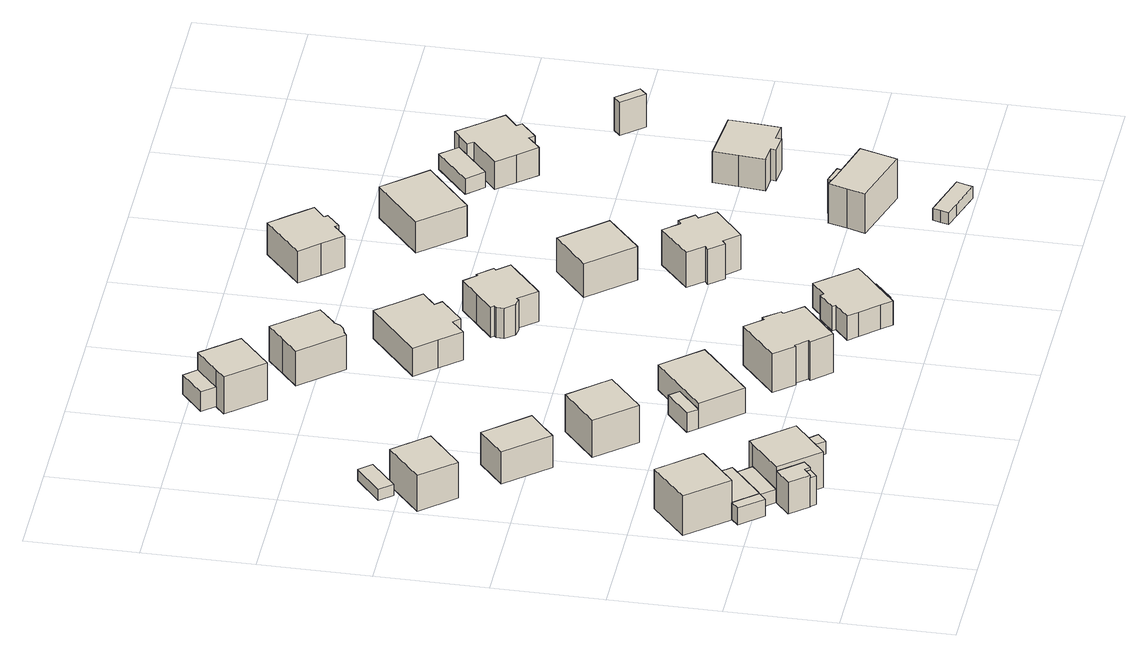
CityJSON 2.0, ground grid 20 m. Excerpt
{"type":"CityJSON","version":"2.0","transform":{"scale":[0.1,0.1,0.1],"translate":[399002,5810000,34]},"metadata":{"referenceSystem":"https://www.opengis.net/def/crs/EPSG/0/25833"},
"CityObjects":{
"building1":{"type":"Building","attributes":{"Gemeindeschluessel":"11000009","BezugspunktDach":"2200","function":"51009_1610","measuredHeight":3.43,"storeysAboveGround":0},"address":[{"country":"Germany","locality":"Berlin"}],"geometry":[{"type":"Solid","lod":"1","boundaries":[[[[0,1,2,3]],[[4,5,6,7]],[[4,7,3,2]],[[5,4,2,1]],[[6,5,1,0]],[[7,6,0,3]]]]}]},
"building2":{"type":"Building","attributes":{"Gemeindeschluessel":"11000009","BezugspunktDach":"2200","function":"31001_1010","measuredHeight":8.85,"storeysAboveGround":2},"address":[{"country":"Germany","locality":"Berlin","thoroughfareNumber":"36","thoroughfareName":"Hugo-Junkers-Straße"}],"geometry":[{"type":"Solid","lod":"1","boundaries":[[[[8,9,10,11,12]],[[13,14,15,16,17]],[[13,17,12,11]],[[14,13,11,10]],[[15,14,10,9]],[[16,15,9,8]],[[17,16,8,12]]]]}]},
"building3":{"type":"Building","attributes":{"Gemeindeschluessel":"11000009","BezugspunktDach":"2200","function":"51009_1610","measuredHeight":5.85,"storeysAboveGround":0},"address":[{"country":"Germany","locality":"Berlin"}],"geometry":[{"type":"Solid","lod":"1","boundaries":[[[[18,19,20,21]],[[22,23,24,25]],[[22,25,21,20]],[[23,22,20,19]],[[24,23,19,18]],[[25,24,18,21]]]]}]},
"building4":{"type":"Building","attributes":{"Gemeindeschluessel":"11000009","BezugspunktDach":"2200","function":"31001_2463","measuredHeight":3.33,"storeysAboveGround":1},"address":[{"country":"Germany","locality":"Berlin","thoroughfareNumber":"36 (1)","thoroughfareName":"Hugo-Junkers-Straße"}],"geometry":[{"type":"Solid","lod":"1","boundaries":[[[[1,26,27,28,29,2]],[[30,31,32,33,34,35]],[[30,35,2,29]],[[31,30,29,28]],[[32,31,28,27]],[[33,32,27,26]],[[34,33,26,1]],[[35,34,1,2]]]]}]},
"building5":{"type":"Building","attributes":{"Gemeindeschluessel":"11000009","BezugspunktDach":"2200","function":"31001_2463","measuredHeight":2.79,"storeysAboveGround":1},"address":[{"country":"Germany","locality":"Berlin","thoroughfareNumber":"38 (1)","thoroughfareName":"Hugo-Junkers-Straße"}],"geometry":[{"type":"Solid","lod":"1","boundaries":[[[[36,37,38,39]],[[40,41,42,43]],[[40,43,39,38]],[[41,40,38,37]],[[42,41,37,36]],[[43,42,36,39]]]]}]},
"building6":{"type":"Building","attributes":{"Gemeindeschluessel":"11000009","function":"31001_1010"},"address":[{"country":"Germany","locality":"Berlin","thoroughfareNumber":"38","thoroughfareName":"Hugo-Junkers-Straße"}],"children":["building6-1","building6-2"]},
"building6-1":{"type":"BuildingPart","attributes":{"BezugspunktDach":"2200","measuredHeight":8.01,"storeysAboveGround":2},"parents":["building6"],"geometry":[{"type":"Solid","lod":"1","boundaries":[[[[44,45,46,47,48]],[[41,49,50,51,42]],[[41,42,48,47]],[[49,41,47,46]],[[50,49,46,45]],[[51,50,45,44]],[[42,51,44,48],[52,42,53,54],[55,52,54,56]],[[53,42,52,54]],[[54,52,55,56]]]]}]},
"building6-2":{"type":"BuildingPart","attributes":{"BezugspunktDach":"2200","measuredHeight":6.4,"storeysAboveGround":2},"parents":["building6"],"geometry":[{"type":"Solid","lod":"1","boundaries":[[[[57,58,59,56,54,53,60]],[[42,52,55,61,62,63,64]],[[42,64,60,53]],[[61,55,56,59]],[[62,61,59,58]],[[63,62,58,57]],[[64,63,57,60]],[[52,42,53,54]],[[55,52,54,56]]]]}]},
"building7":{"type":"Building","attributes":{"Gemeindeschluessel":"11000009","BezugspunktDach":"2200","function":"31001_1010","measuredHeight":9.7,"storeysAboveGround":1},"address":[{"country":"Germany","locality":"Berlin","thoroughfareNumber":"27","thoroughfareName":"Hugo-Junkers-Straße"}],"geometry":[{"type":"Solid","lod":"1","boundaries":[[[[65,66,67,68]],[[69,70,71,72]],[[69,72,68,67]],[[70,69,67,66]],[[71,70,66,65]],[[72,71,65,68]]]]}]},
"building8":{"type":"Building","attributes":{"Gemeindeschluessel":"11000009","BezugspunktDach":"2200","function":"31001_2463","measuredHeight":2.28,"storeysAboveGround":1},"address":[{"country":"Germany","locality":"Berlin","thoroughfareNumber":"27 (1)","thoroughfareName":"Hugo-Junkers-Straße"}],"geometry":[{"type":"Solid","lod":"1","boundaries":[[[[73,74,75,76]],[[77,78,79,80]],[[77,80,76,75]],[[78,77,75,74]],[[79,78,74,73]],[[80,79,73,76]]]]}]},
"building9":{"type":"Building","attributes":{"Gemeindeschluessel":"11000009","BezugspunktDach":"2200","function":"31001_2143","measuredHeight":2.6,"storeysAboveGround":1},"address":[{"country":"Germany","locality":"Berlin","thoroughfareNumber":"38 (2)","thoroughfareName":"Hugo-Junkers-Straße"}],"geometry":[{"type":"Solid","lod":"1","boundaries":[[[[81,82,83,84]],[[85,86,87,88]],[[85,88,84,83]],[[86,85,83,82]],[[87,86,82,81]],[[88,87,81,84]]]]}]},
"building10":{"type":"Building","attributes":{"Gemeindeschluessel":"11000009","BezugspunktDach":"2200","function":"31001_1010","measuredHeight":8.41,"storeysAboveGround":1},"address":[{"country":"Germany","locality":"Berlin","thoroughfareNumber":"29","thoroughfareName":"Hugo-Junkers-Straße"}],"geometry":[{"type":"Solid","lod":"1","boundaries":[[[[89,90,91,92,93]],[[94,95,96,97,98]],[[94,98,93,92]],[[95,94,92,91]],[[96,95,91,90]],[[97,96,90,89]],[[98,97,89,93]]]]}]},
"building11":{"type":"Building","attributes":{"Gemeindeschluessel":"11000009","BezugspunktDach":"2200","function":"31001_1010","measuredHeight":8.18,"storeysAboveGround":2},"address":[{"country":"Germany","locality":"Berlin","thoroughfareNumber":"31","thoroughfareName":"Hugo-Junkers-Straße"}],"geometry":[{"type":"Solid","lod":"1","boundaries":[[[[99,100,101,102]],[[103,104,105,106]],[[103,106,102,101]],[[104,103,101,100]],[[105,104,100,99]],[[106,105,99,102]]]]}]},
"building12":{"type":"Building","attributes":{"Gemeindeschluessel":"11000009","function":"31001_1010"},"address":[{"country":"Germany","locality":"Berlin","thoroughfareNumber":"33","thoroughfareName":"Hugo-Junkers-Straße"}],"children":["building12-1","building12-2"]},
"building12-1":{"type":"BuildingPart","attributes":{"BezugspunktDach":"2200","measuredHeight":6.34,"storeysAboveGround":1},"parents":["building12"],"geometry":[{"type":"Solid","lod":"1","boundaries":[[[[107,108,109,110]],[[111,112,113,114]],[[111,114,110,109],[115,116,117,114]],[[112,111,109,108]],[[113,112,108,107]],[[114,113,107,110]],[[116,115,114,117]]]]}]},
"building12-2":{"type":"BuildingPart","attributes":{"BezugspunktDach":"2200","measuredHeight":3.9,"storeysAboveGround":1},"parents":["building12"],"geometry":[{"type":"MultiSurface","lod":"1","boundaries":[[[117,116,118,119]],[[120,115,114,121]],[[120,121,119,118]],[[115,120,118,116]],[[121,114,117,119]],[[115,116,117,114,122]]]}]},
"building13":{"type":"Building","attributes":{"Gemeindeschluessel":"11000009","BezugspunktDach":"2200","function":"31001_1010","measuredHeight":9.43,"storeysAboveGround":1},"address":[{"country":"Germany","locality":"Berlin","thoroughfareNumber":"35","thoroughfareName":"Hugo-Junkers-Straße"}],"geometry":[{"type":"Solid","lod":"1","boundaries":[[[[123,124,125,126,127,128,129,130,131,132,133,134,135,136]],[[137,138,139,140,141,142,143,144,145,146,147,148,149,150]],[[137,150,136,135]],[[138,137,135,134]],[[139,138,134,133]],[[140,139,133,132]],[[141,140,132,131]],[[142,141,131,130]],[[143,142,130,129]],[[144,143,129,128]],[[145,144,128,127]],[[146,145,127,126]],[[147,146,126,125]],[[148,147,125,124]],[[149,148,124,123]],[[150,149,123,136]]]]}]},
"building14":{"type":"Building","attributes":{"Gemeindeschluessel":"11000009","function":"31001_1010"},"address":[{"country":"Germany","locality":"Berlin","thoroughfareNumber":"32","thoroughfareName":"Arthur-Müller-Straße"}],"children":["building14-1","building14-2"]},
"building14-1":{"type":"BuildingPart","attributes":{"BezugspunktDach":"2200","measuredHeight":8.3,"storeysAboveGround":2},"parents":["building14"],"geometry":[{"type":"MultiSurface","lod":"1","boundaries":[[[151,152,153,154,155]],[[156,157,158,159,160]],[[156,160,155,154]],[[157,156,161,162,163,164,165,154,153]],[[158,157,153,152]],[[159,158,152,151]],[[160,159,151,155]],[[165,164,163,162,161]]]}]},
"building14-2":{"type":"BuildingPart","attributes":{"BezugspunktDach":"2200","measuredHeight":4.49,"storeysAboveGround":2},"parents":["building14"],"geometry":[{"type":"Solid","lod":"1","boundaries":[[[[165,164,166,167]],[[168,163,162,169]],[[168,169,167,166]],[[163,168,166,164]],[[169,162,165,167]],[[162,163,164,165]]]]}]},
"building15":{"type":"Building","attributes":{"Gemeindeschluessel":"11000009","BezugspunktDach":"2200","function":"31001_1010","measuredHeight":8.56,"storeysAboveGround":1},"address":[{"country":"Germany","locality":"Berlin","thoroughfareNumber":"34","thoroughfareName":"Arthur-Müller-Straße"}],"geometry":[{"type":"Solid","lod":"1","boundaries":[[[[170,171,172,173,174,175,176,177,178,179]],[[180,181,182,183,184,185,186,187,188,189]],[[180,189,179,178]],[[181,180,178,177]],[[182,181,177,176]],[[183,182,176,175]],[[184,183,175,174]],[[185,184,174,173]],[[186,185,173,172]],[[187,186,172,171]],[[188,187,171,170]],[[189,188,170,179]]]]}]},
"building16":{"type":"Building","attributes":{"Gemeindeschluessel":"11000009","BezugspunktDach":"2200","function":"31001_1010","measuredHeight":7.56,"storeysAboveGround":1},"address":[{"country":"Germany","locality":"Berlin","thoroughfareNumber":"36, 36A","thoroughfareName":"Arthur-Müller-Straße"}],"geometry":[{"type":"Solid","lod":"1","boundaries":[[[[190,191,192,193,194,195,196,197,198,199]],[[200,201,202,203,204,205,206,207,208,209]],[[200,209,199,198]],[[201,200,198,197]],[[202,201,197,196]],[[203,202,196,195]],[[204,203,195,194]],[[205,204,194,193]],[[206,205,193,192]],[[207,206,192,191]],[[208,207,191,190]],[[209,208,190,199]]]]}]},
"building17":{"type":"Building","attributes":{"Gemeindeschluessel":"11000009","BezugspunktDach":"2200","function":"31001_1010","measuredHeight":8.39,"storeysAboveGround":1},"address":[{"country":"Germany","locality":"Berlin","thoroughfareNumber":"37","thoroughfareName":"Hugo-Junkers-Straße"}],"geometry":[{"type":"Solid","lod":"1","boundaries":[[[[210,211,212,213,214,215,216,217,218,219,220,221,222,223]],[[224,225,226,227,228,229,230,231,232,233,234,235,236,237]],[[224,237,223,222]],[[225,224,222,221]],[[226,225,221,220]],[[227,226,220,219]],[[228,227,219,218]],[[229,228,218,217]],[[230,229,217,216]],[[231,230,216,215]],[[232,231,215,214]],[[233,232,214,213]],[[234,233,213,212]],[[235,234,212,211]],[[236,235,211,210]],[[237,236,210,223]]]]}]},
"building18":{"type":"Building","attributes":{"Gemeindeschluessel":"11000009","BezugspunktDach":"2200","function":"51009_1610","measuredHeight":2.91,"storeysAboveGround":0},"address":[{"country":"Germany","locality":"Berlin"}],"geometry":[{"type":"Solid","lod":"1","boundaries":[[[[238,239,240,241]],[[242,243,244,245]],[[242,245,241,240]],[[243,242,240,239]],[[244,243,239,238]],[[245,244,238,241]]]]}]},
"building19":{"type":"Building","attributes":{"Gemeindeschluessel":"11000009","BezugspunktDach":"2200","function":"31001_1010","measuredHeight":9.11,"storeysAboveGround":2},"address":[{"country":"Germany","locality":"Berlin","thoroughfareNumber":"38","thoroughfareName":"Arthur-Müller-Straße"}],"geometry":[{"type":"Solid","lod":"1","boundaries":[[[[246,247,248,249,250,251,252,253,254,255,256,257,258,259,260,261]],[[262,263,264,265,266,267,268,269,270,271,272,273,274,275,276,277]],[[262,277,261,260]],[[263,262,260,259]],[[264,263,259,258]],[[265,264,258,257]],[[266,265,257,256]],[[267,266,256,255]],[[268,267,255,254]],[[269,268,254,253]],[[270,269,253,252]],[[271,270,252,251]],[[272,271,251,250]],[[273,272,250,249]],[[274,273,249,248]],[[275,274,248,247]],[[276,275,247,246]],[[277,276,246,261]]]]}]},
"building20":{"type":"Building","attributes":{"Gemeindeschluessel":"11000009","BezugspunktDach":"2200","function":"31001_1010","measuredHeight":9.53,"storeysAboveGround":1},"address":[{"country":"Germany","locality":"Berlin","thoroughfareNumber":"40","thoroughfareName":"Arthur-Müller-Straße"}],"geometry":[{"type":"Solid","lod":"1","boundaries":[[[[278,279,280,281]],[[282,283,284,285]],[[282,285,281,280]],[[283,282,280,279]],[[284,283,279,278]],[[285,284,278,281]]]]}]},
"building21":{"type":"Building","attributes":{"Gemeindeschluessel":"11000009","BezugspunktDach":"2200","function":"31001_1010","measuredHeight":8.03,"storeysAboveGround":2},"address":[{"country":"Germany","locality":"Berlin","thoroughfareNumber":"42","thoroughfareName":"Arthur-Müller-Straße"}],"geometry":[{"type":"Solid","lod":"1","boundaries":[[[[286,287,288,289,290,291,292,293,294,295,296,297]],[[298,299,300,301,302,303,304,305,306,307,308,309]],[[298,309,297,296]],[[299,298,296,295]],[[300,299,295,294]],[[301,300,294,293]],[[302,301,293,292]],[[303,302,292,291]],[[304,303,291,290]],[[305,304,290,289]],[[306,305,289,288]],[[307,306,288,287]],[[308,307,287,286]],[[309,308,286,297]]]]}]},
"building22":{"type":"Building","attributes":{"Gemeindeschluessel":"11000009","BezugspunktDach":"2200","function":"31001_1010","measuredHeight":8.46,"storeysAboveGround":1},"address":[{"country":"Germany","locality":"Berlin","thoroughfareNumber":"43","thoroughfareName":"Arthur-Müller-Straße"}],"geometry":[{"type":"Solid","lod":"1","boundaries":[[[[310,311,312,313,314,315,316,317,318,319]],[[320,321,322,323,324,325,326,327,328,329]],[[320,329,319,318]],[[321,320,318,317]],[[322,321,317,316]],[[323,322,316,315]],[[324,323,315,314]],[[325,324,314,313]],[[326,325,313,312]],[[327,326,312,311]],[[328,327,311,310]],[[329,328,310,319]]]]}]},
"building23":{"type":"Building","attributes":{"Gemeindeschluessel":"11000009","BezugspunktDach":"2200","function":"31001_2463","measuredHeight":2.9,"storeysAboveGround":1},"address":[{"country":"Germany","locality":"Berlin","thoroughfareNumber":"55 (1)","thoroughfareName":"Arthur-Müller-Straße"}],"geometry":[{"type":"Solid","lod":"1","boundaries":[[[[330,331,332,333,334,335,336]],[[337,338,339,340,341,342,343]],[[337,343,336,335]],[[338,337,335,334]],[[339,338,334,333]],[[340,339,333,332]],[[341,340,332,331]],[[342,341,331,330]],[[343,342,330,336]]]]}]},
"building24":{"type":"Building","attributes":{"Gemeindeschluessel":"11000009","BezugspunktDach":"2200","function":"31001_1010","measuredHeight":8.81,"storeysAboveGround":2},"address":[{"country":"Germany","locality":"Berlin","thoroughfareNumber":"53","thoroughfareName":"Arthur-Müller-Straße"}],"geometry":[{"type":"Solid","lod":"1","boundaries":[[[[344,345,346,347,348,349,350,351]],[[352,353,354,355,356,357,358,359]],[[352,359,351,350]],[[353,352,350,349]],[[354,353,349,348]],[[355,354,348,347]],[[356,355,347,346]],[[357,356,346,345]],[[358,357,345,344]],[[359,358,344,351]]]]}]},
"building25":{"type":"Building","attributes":{"Gemeindeschluessel":"11000009","BezugspunktDach":"2200","function":"51009_1610","measuredHeight":6.81,"storeysAboveGround":0},"address":[{"country":"Germany","locality":"Berlin"}],"geometry":[{"type":"Solid","lod":"1","boundaries":[[[[360,361,362,363]],[[364,365,366,367]],[[364,367,363,362]],[[365,364,362,361]],[[366,365,361,360]],[[367,366,360,363]]]]}]},
"building26":{"type":"Building","attributes":{"Gemeindeschluessel":"11000009","BezugspunktDach":"2200","function":"31001_1010","measuredHeight":8.28,"storeysAboveGround":1},"address":[{"country":"Germany","locality":"Berlin","thoroughfareNumber":"45","thoroughfareName":"Arthur-Müller-Straße"}],"geometry":[{"type":"Solid","lod":"1","boundaries":[[[[368,369,370,371,372]],[[373,374,375,376,377]],[[373,377,372,371]],[[374,373,371,370]],[[375,374,370,369]],[[376,375,369,368]],[[377,376,368,372]]]]}]},
"building27":{"type":"Building","attributes":{"Gemeindeschluessel":"11000009","BezugspunktDach":"2200","function":"31001_1010","measuredHeight":8.88,"storeysAboveGround":2},"address":[{"country":"Germany","locality":"Berlin","thoroughfareNumber":"51","thoroughfareName":"Arthur-Müller-Straße"}],"geometry":[{"type":"Solid","lod":"1","boundaries":[[[[378,379,380,381,382,383,384,385,386,387]],[[388,389,390,391,392,393,394,395,396,397]],[[388,397,387,386]],[[389,388,386,385]],[[390,389,385,384]],[[391,390,384,383]],[[392,391,383,382]],[[393,392,382,381]],[[394,393,381,380]],[[395,394,380,379]],[[396,395,379,378]],[[397,396,378,387]]]]}]},
"building28":{"type":"Building","attributes":{"Gemeindeschluessel":"11000009","BezugspunktDach":"2200","function":"51009_1611","measuredHeight":3.63,"storeysAboveGround":0},"address":[{"country":"Germany","locality":"Berlin"}],"geometry":[{"type":"Solid","lod":"1","boundaries":[[[[398,399,400,401,402]],[[403,404,405,406,407]],[[403,407,402,401]],[[404,403,401,400]],[[405,404,400,399]],[[406,405,399,398]],[[407,406,398,402]]]]}]},
"building29":{"type":"Building","attributes":{"Gemeindeschluessel":"11000009","BezugspunktDach":"2200","function":"31001_1010","measuredHeight":7.55,"storeysAboveGround":1},"address":[{"country":"Germany","locality":"Berlin","thoroughfareNumber":"47","thoroughfareName":"Arthur-Müller-Straße"}],"geometry":[{"type":"Solid","lod":"1","boundaries":[[[[408,409,410,411,412,413,414,415,416,417,418,419,420]],[[421,422,423,424,425,426,427,428,429,430,431,432,433]],[[421,433,420,419]],[[422,421,419,418]],[[423,422,418,417]],[[424,423,417,416]],[[425,424,416,415]],[[426,425,415,414]],[[427,426,414,413]],[[428,427,413,412]],[[429,428,412,411]],[[430,429,411,410]],[[431,430,410,409]],[[432,431,409,408]],[[433,432,408,420]]]]}]},
"building30":{"type":"Building","attributes":{"Gemeindeschluessel":"11000009","BezugspunktDach":"2200","function":"51009_1610","measuredHeight":6.75,"storeysAboveGround":0},"address":[{"country":"Germany","locality":"Berlin"}],"geometry":[{"type":"Solid","lod":"1","boundaries":[[[[434,435,436,437]],[[438,439,440,441]],[[438,441,437,436]],[[439,438,436,435]],[[440,439,435,434]],[[441,440,434,437]]]]}]}
},
"vertices":[
[98,181,37],[113,194,37],[78,235,37],[63,222,37],[78,235,3],[113,194,3],[98,181,3],[63,222,3],
[78,235,82],[148,295,82],[150,297,82],[88,370,82],[16,308,82],[88,370,2],[150,297,2],[148,295,2],[78,235,2],[16,308,2],
[143,102,64],[159,115,64],[152,124,64],[136,111,64],[152,124,6],[159,115,6],[143,102,6],[136,111,6],
[116,196,37],[176,247,37],[183,253,37],[148,295,37],[148,295,4],[183,253,4],[176,247,4],[116,196,4],[113,194,4],[78,235,4],
[138,170,32],[199,221,32],[176,247,32],[116,196,32],[176,247,5],[199,221,5],[138,170,5],[116,196,5],
[198,100,77],[268,159,77],[208,229,77],[199,221,77],[138,170,77],[208,229,5],[268,159,5],[198,100,5],[166,137,5],[138,170,69],[166,137,69],[174,128,5],[174,128,69],
[136,111,69],[152,124,69],[159,115,69],[108,144,69],[159,115,5],[152,124,5],[136,111,5],[108,144,5],
[56,700,78],[126,760,78],[74,821,78],[4,761,78],[74,821,5],[126,760,5],[56,700,5],[4,761,5],
[43,808,29],[96,854,29],[77,876,29],[23,831,29],[77,876,6],[96,854,6],[43,808,6],[23,831,6],
[301,114,29],[319,130,29],[305,145,29],[288,129,29],[305,145,3],[319,130,3],[301,114,3],[288,129,3],
[176,560,70],[202,583,70],[229,605,70],[164,681,70],[111,636,70],[164,681,5],[229,605,5],[202,583,5],[176,560,5],[111,636,5],
[280,430,78],[350,490,78],[290,559,78],[221,500,78],[290,559,3],[350,490,3],[280,430,3],[221,500,3],
[398,270,55],[500,358,55],[441,427,55],[338,339,55],[441,427,4],[500,358,4],[398,270,4],[338,339,4],[386,380,4],[386,380,43],[338,339,43],
[371,397,43],[323,357,43],[371,397,4],[323,357,4],[361,359,4],
[496,201,83],[499,204,83],[518,183,83],[514,179,83],[544,145,83],[618,208,83],[616,210,83],[591,240,83],[595,244,83],[572,272,83],[567,268,83],[542,297,83],[540,299,83],[466,236,83],[540,299,5],[542,297,5],[567,268,5],[572,272,5],[595,244,5],[591,240,5],[616,210,5],[618,208,5],[544,145,5],[514,179,5],[518,183,5],[499,204,5],[496,201,5],[466,236,5],
[291,1070,81],[356,1126,81],[301,1191,81],[255,1151,81],[236,1135,81],[255,1151,6],[301,1191,6],[356,1126,6],[291,1070,6],[236,1135,6],[255,1151,31],[255,1151,7],[301,1191,7],[301,1191,46],[255,1151,46],
[281,1213,46],[235,1174,46],[281,1213,7],[235,1174,7],
[406,955,76],[412,960,76],[424,964,76],[433,971,76],[438,982,76],[440,983,76],[473,1012,76],[408,1088,76],[375,1059,76],[341,1030,76],[375,1059,6],[408,1088,6],[473,1012,6],[440,983,6],[438,982,6],[433,971,6],[424,964,6],[412,960,6],[406,955,6],[341,1030,6],
[437,803,63],[469,766,63],[496,790,63],[507,777,63],[553,817,63],[542,829,63],[570,853,63],[538,890,63],[506,927,63],[405,841,63],[506,927,6],[538,890,6],[570,853,6],[542,829,6],[553,817,6],[507,777,6],[496,790,6],[469,766,6],[437,803,6],[405,841,6],
[661,123,53],[690,90,53],[705,72,53],[730,94,53],[767,125,53],[792,147,53],[777,164,53],[749,197,53],[734,215,53],[705,191,53],[700,196,53],[670,170,53],[675,165,53],[646,140,53],[675,165,4],[670,170,4],[700,196,4],[705,191,4],[734,215,4],[749,197,4],[777,164,4],[792,147,4],[767,125,4],[730,94,4],[705,72,4],[690,90,4],[661,123,4],[646,140,4],
[740,82,36],[776,114,36],[767,125,36],[730,94,36],[767,125,7],[776,114,7],[740,82,7],[730,94,7],
[563,693,65],[578,691,65],[582,695,65],[609,662,65],[645,693,65],[680,723,65],[661,745,65],[665,749,65],[642,775,65],[639,772,65],[619,794,65],[584,764,65],[548,733,65],[553,728,65],[549,724,65],[548,710,65],[549,724,4],[553,728,4],[548,733,4],[584,764,4],[619,794,4],[639,772,4],[642,775,4],[665,749,4],[661,745,4],[680,723,4],[645,693,4],[609,662,4],[582,695,4],[578,691,4],[563,693,4],[548,710,4],
[760,520,74],[829,580,74],[761,659,74],[692,600,74],[761,659,6],[829,580,6],[760,520,6],[692,600,6],
[776,407,77],[768,401,77],[790,375,77],[798,381,77],[822,354,77],[883,406,77],[859,434,77],[867,440,77],[845,466,77],[837,460,77],[813,488,77],[752,435,77],[813,488,6],[837,460,6],[845,466,6],[867,440,6],[859,434,6],[883,406,6],[822,354,6],[798,381,6],[790,375,6],[768,401,6],[776,407,6],[752,435,6],
[681,1048,69],[711,1013,69],[736,1035,69],[741,1029,69],[767,1052,69],[762,1058,69],[787,1079,69],[757,1114,69],[727,1149,69],[651,1083,69],[727,1149,5],[757,1114,5],[787,1079,5],[762,1058,5],[767,1052,5],[741,1029,5],[736,1035,5],[711,1013,5],[681,1048,5],[651,1083,5],
[1047,25,30],[1105,8,30],[1109,22,30],[1114,37,30],[1028,62,30],[1023,48,30],[1019,33,30],[1023,48,6],[1028,62,6],[1114,37,6],[1109,22,6],[1105,8,6],[1047,25,6],[1019,33,6],
[1082,133,86],[1092,166,86],[1102,200,86],[1049,215,86],[1015,225,86],[988,234,86],[978,200,86],[968,167,86],[978,200,6],[988,234,6],[1015,225,6],[1049,215,6],[1102,200,6],[1092,166,6],[1082,133,6],[968,167,6],
[1049,215,73],[1054,231,73],[1019,241,73],[1015,225,73],[1019,241,5],[1054,231,5],[1049,215,5],[1015,225,5],
[841,827,68],[935,907,68],[902,945,68],[870,983,68],[776,903,68],[870,983,5],[902,945,5],[935,907,5],[841,827,5],[776,903,5],
[1097,353,70],[1096,343,70],[1131,340,70],[1132,350,70],[1165,347,70],[1169,393,70],[1172,439,70],[1072,448,70],[1068,402,70],[1064,355,70],[1068,402,7],[1072,448,7],[1172,439,7],[1169,393,7],[1165,347,7],[1132,350,7],[1131,340,7],[1096,343,7],[1097,353,7],[1064,355,7],
[993,823,36],[1038,862,36],[1059,880,36],[1033,910,36],[966,853,36],[1033,910,5],[1059,880,5],[1038,862,5],[993,823,5],[966,853,5],
[1020,774,59],[1048,741,59],[1074,763,59],[1082,754,59],[1114,782,59],[1107,791,59],[1135,814,59],[1107,847,59],[1071,890,59],[1059,880,59],[1038,862,59],[1046,852,59],[992,807,59],[1046,852,3],[1038,862,3],[1059,880,3],[1071,890,3],[1107,847,3],[1135,814,3],[1107,791,3],[1114,782,3],[1082,754,3],[1074,763,3],[1048,741,3],[1020,774,3],[992,807,3],
[1212,587,78],[1226,600,78],[1193,638,78],[1179,626,78],[1193,638,11],[1226,600,11],[1212,587,11],[1179,626,11]
]}
